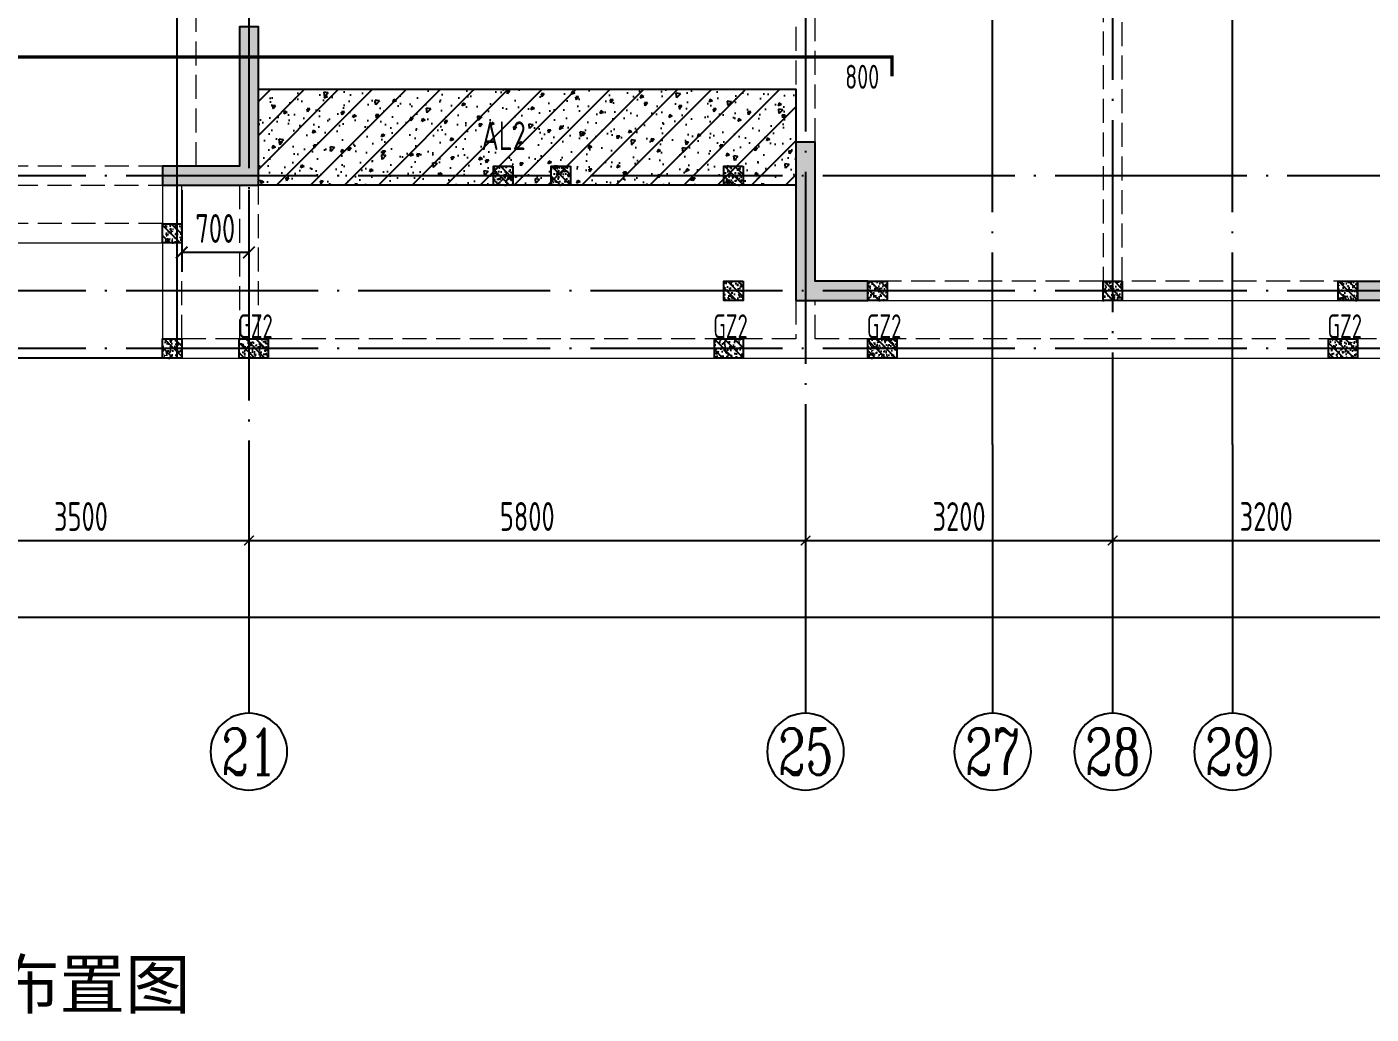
# Model space of a CAD drawing. Extents: x -655480 to 203344, y -294099 to 287156.
# Drawn here: x -164331 to -150324, y -152688 to -142405 of the extents above; entities that cross this region are included whole.
import ezdxf
from ezdxf.enums import TextEntityAlignment as Align

# ---------------------------------------------------------------- set-up
doc = ezdxf.new("R2010")
doc.units = 0
doc.header["$LTSCALE"] = 1000
for name, pattern in [('DASH', [0.35, 0.25, -0.1]), ('DASHED', [0.75, 0.5, -0.25]), ('DOTE', [2.42, 2, -0.2, 0.02, -0.2])]:
    doc.linetypes.add(name, pattern=pattern)
doc.layers.get('0').update_dxf_attribs({"linetype": 'CONTINUOUS'})
doc.layers.get('DEFPOINTS').update_dxf_attribs({"linetype": 'CONTINUOUS'})
for name, color, linetype in [('A-AXIS', 1, 'CONTINUOUS'), ('A-DOTE', 10, 'DOTE'), ('AXIS_NUM', 7, 'CONTINUOUS'), ('BEAM', 4, 'DASHED'), ('ROOF', 183, 'CONTINUOUS'), ('S-B板配筋', 6, 'CONTINUOUS'), ('S-B板配筋号', 7, 'CONTINUOUS'), ('S-L主梁线', 4, 'DASH'), ('S-Q墙填充', 252, 'CONTINUOUS'), ('S-Q墙实线', 6, 'CONTINUOUS'), ('S-Q墙标注', 3, 'CONTINUOUS'), ('S-Y一般标注', 3, 'CONTINUOUS'), ('S-文字', 7, 'CONTINUOUS'), ('S-构造柱', 212, 'CONTINUOUS'), ('S-构造柱编号', 130, 'CONTINUOUS'), ('TEXT', 2, 'CONTINUOUS'), ('水平筋标注', 7, 'CONTINUOUS')]:
    doc.layers.add(name, color=color, linetype=linetype)
doc.layers.add('配箍校核', color=34, linetype='CONTINUOUS', plot=False)
doc.styles.add('-宋体', font='', dxfattribs={"width": 0.7, "height": 300, "bigfont": '宋体.TTF'})
doc.styles.add('TSSD_Axis', font='complex.shx', dxfattribs={"width": 0.7, "bigfont": 'hztxt.shx'})
doc.styles.add('TSSD_DIMENSION', font='Tssdeng.shx', dxfattribs={"width": 0.7, "bigfont": 'tssdchn.shx'})
doc.styles.add('TSSD_REIN', font='tssdeng.shx', dxfattribs={"width": 0.7, "height": 300, "bigfont": 'tssdchn.shx'})
doc.styles.add('结构文字', font='zstxt.shx', dxfattribs={"width": 0.7, "bigfont": 'zshz.shx'})
doc.styles.get('-宋体').set_extended_font_data('SimSun')
doc.dimstyles.new('STRUCK', dxfattribs={"dimtxt": 400, "dimasz": 121, "dimexe": 200, "dimexo": 150, "dimgap": 115, "dimtad": 1, "dimdec": 0, "dimdsep": 46, "dimtxsty": '结构文字', "dimblk": 'ARCHTICK', "dimcen": 400, "dimclrd": 3, "dimclre": 3, "dimclrt": 7, "dimadec": 0, "dimazin": 0, "dimtfac": 1, "dimtdec": 0, "dimtix": 1, "dimtmove": 2, "dimatfit": 3, "dimldrblk": '_DIMX', "dimfxl": 1, "dimtolj": 1, "dimtzin": 0, "dimarcsym": 0})
doc.dimstyles.new('TSSD_100_100', dxfattribs={"dimtxt": 300, "dimasz": 100, "dimexe": 100, "dimexo": 250, "dimgap": 100, "dimtad": 1, "dimdec": 0, "dimzin": 0, "dimdsep": 46, "dimtxsty": 'TSSD_DIMENSION', "dimblk": 'ARCHTICK', "dimcen": 0, "dimdle": 100, "dimclrt": 7, "dimadec": 0, "dimazin": 0, "dimtfac": 1, "dimtdec": 0, "dimtix": 1, "dimtmove": 2, "dimatfit": 3, "dimldrblk": 'ARCHTICK', "dimfxl": 1, "dimtolj": 1, "dimtzin": 0, "dimarcsym": 0})

# ---------------------------------------------------------------- blocks, each defined once
blk = doc.blocks.new('ts_axno')
at = {"color": 0, "linetype": 'ByBlock', "lineweight": -2}
blk.add_circle((0, 0), 0.5, dxfattribs=at)
at = {"color": 0, "linetype": 'ByBlock', "lineweight": -2, "style": 'TSSD_Axis', "width": 0.7}
blk.add_attdef('A', text='', height=0.6, dxfattribs=at).set_placement((0, 0), align=Align.MIDDLE_CENTER)
blk = doc.blocks.new('_ArchTick')
at = {"color": 0, "linetype": 'ByBlock', "const_width": 0.15}
blk.add_lwpolyline([(-0.5, -0.5), (0.5, 0.5)], dxfattribs=at)
blk = doc.blocks.new('*D191')
at = {"layer": 'DEFPOINTS', "color": 0, "transparency": 16777216}
for p in [(33100, 3600), (38900, 3600), (38900, 2600)]:
    blk.add_point(p, dxfattribs=at)
at = {"layer": 'S-Y一般标注', "color": 0, "lineweight": -2, "transparency": 16777216}
for p, q in [((33100, 3350), (33100, 2500)), ((38900, 3350), (38900, 2500)), ((33000, 2600), (39000, 2600))]:
    blk.add_line(p, q, dxfattribs=at)
at = {"layer": 'S-Y一般标注', "color": 0, "lineweight": -2, "transparency": 16777216, "xscale": 100, "yscale": 100, "zscale": 100, "rotation": 180}
blk.add_blockref('_ArchTick', (33100, 2600), dxfattribs=at)
at = {"layer": 'S-Y一般标注', "color": 0, "lineweight": -2, "transparency": 16777216, "xscale": 100, "yscale": 100, "zscale": 100}
blk.add_blockref('_ArchTick', (38900, 2600), dxfattribs=at)
at = {"layer": 'S-Y一般标注', "color": 7, "transparency": 16777216, "insert": (36000, 2850), "char_height": 300, "attachment_point": 5, "style": 'TSSD_DIMENSION'}
blk.add_mtext('\\A1;5800', dxfattribs=at)
blk = doc.blocks.new('*D192')
at = {"layer": 'DEFPOINTS', "color": 0, "transparency": 16777216}
for p in [(42100, 3600), (45300, 3600), (45300, 2600)]:
    blk.add_point(p, dxfattribs=at)
at = {"layer": 'S-Y一般标注', "color": 0, "lineweight": -2, "transparency": 16777216}
for p, q in [((42100, 3350), (42100, 2500)), ((45300, 3350), (45300, 2500)), ((42000, 2600), (45400, 2600))]:
    blk.add_line(p, q, dxfattribs=at)
at = {"layer": 'S-Y一般标注', "color": 0, "lineweight": -2, "transparency": 16777216, "xscale": 100, "yscale": 100, "zscale": 100, "rotation": 180}
blk.add_blockref('_ArchTick', (42100, 2600), dxfattribs=at)
at = {"layer": 'S-Y一般标注', "color": 0, "lineweight": -2, "transparency": 16777216, "xscale": 100, "yscale": 100, "zscale": 100}
blk.add_blockref('_ArchTick', (45300, 2600), dxfattribs=at)
at = {"layer": 'S-Y一般标注', "color": 7, "transparency": 16777216, "insert": (43700, 2850), "char_height": 300, "attachment_point": 5, "style": 'TSSD_DIMENSION'}
blk.add_mtext('\\A1;3200', dxfattribs=at)
blk = doc.blocks.new('*D195')
at = {"layer": 'DEFPOINTS', "color": 0, "transparency": 16777216}
for p in [(4600, 3600), (54600, 3600), (54600, 1800)]:
    blk.add_point(p, dxfattribs=at)
at = {"layer": 'S-Y一般标注', "color": 0, "lineweight": -2, "transparency": 16777216}
for p, q in [((4600, 3350), (4600, 1700)), ((54600, 3350), (54600, 1700)), ((4500, 1800), (54700, 1800))]:
    blk.add_line(p, q, dxfattribs=at)
at = {"layer": 'S-Y一般标注', "color": 0, "lineweight": -2, "transparency": 16777216, "xscale": 100, "yscale": 100, "zscale": 100, "rotation": 180}
blk.add_blockref('_ArchTick', (4600, 1800), dxfattribs=at)
at = {"layer": 'S-Y一般标注', "color": 0, "lineweight": -2, "transparency": 16777216, "xscale": 100, "yscale": 100, "zscale": 100}
blk.add_blockref('_ArchTick', (54600, 1800), dxfattribs=at)
at = {"layer": 'S-Y一般标注', "color": 7, "transparency": 16777216, "insert": (29600, 2050), "char_height": 300, "attachment_point": 5, "style": 'TSSD_DIMENSION'}
blk.add_mtext('\\A1;50000', dxfattribs=at)
blk = doc.blocks.new('*D198')
at = {"layer": 'DEFPOINTS', "color": 0, "transparency": 16777216}
for p in [(29600, 3600), (33100, 3600), (33100, 2600)]:
    blk.add_point(p, dxfattribs=at)
at = {"layer": 'S-Y一般标注', "color": 0, "lineweight": -2, "transparency": 16777216}
for p, q in [((29600, 3350), (29600, 2500)), ((33100, 3350), (33100, 2500)), ((29500, 2600), (33200, 2600))]:
    blk.add_line(p, q, dxfattribs=at)
at = {"layer": 'S-Y一般标注', "color": 0, "lineweight": -2, "transparency": 16777216, "xscale": 100, "yscale": 100, "zscale": 100, "rotation": 180}
blk.add_blockref('_ArchTick', (29600, 2600), dxfattribs=at)
at = {"layer": 'S-Y一般标注', "color": 0, "lineweight": -2, "transparency": 16777216, "xscale": 100, "yscale": 100, "zscale": 100}
blk.add_blockref('_ArchTick', (33100, 2600), dxfattribs=at)
at = {"layer": 'S-Y一般标注', "color": 7, "transparency": 16777216, "insert": (31350, 2850), "char_height": 300, "attachment_point": 5, "style": 'TSSD_DIMENSION'}
blk.add_mtext('\\A1;3500', dxfattribs=at)
blk = doc.blocks.new('*D199')
at = {"layer": 'DEFPOINTS', "color": 0, "transparency": 16777216}
for p in [(38900, 3600), (42100, 3600), (42100, 2600)]:
    blk.add_point(p, dxfattribs=at)
at = {"layer": 'S-Y一般标注', "color": 0, "lineweight": -2, "transparency": 16777216}
for p, q in [((38900, 3350), (38900, 2500)), ((42100, 3350), (42100, 2500)), ((38800, 2600), (42200, 2600))]:
    blk.add_line(p, q, dxfattribs=at)
at = {"layer": 'S-Y一般标注', "color": 0, "lineweight": -2, "transparency": 16777216, "xscale": 100, "yscale": 100, "zscale": 100, "rotation": 180}
blk.add_blockref('_ArchTick', (38900, 2600), dxfattribs=at)
at = {"layer": 'S-Y一般标注', "color": 0, "lineweight": -2, "transparency": 16777216, "xscale": 100, "yscale": 100, "zscale": 100}
blk.add_blockref('_ArchTick', (42100, 2600), dxfattribs=at)
at = {"layer": 'S-Y一般标注', "color": 7, "transparency": 16777216, "insert": (40500, 2850), "char_height": 300, "attachment_point": 5, "style": 'TSSD_DIMENSION'}
blk.add_mtext('\\A1;3200', dxfattribs=at)
blk = doc.blocks.new('20210807.15312078')
at = {"layer": 'S-Q墙填充'}
h = blk.add_hatch(color=252, dxfattribs=at)
h.dxf.hatch_style = 1
h.paths.add_polyline_path([(88716, 58840), (88616, 58840), (88616, 58640), (88716, 58640), (89616, 58640), (89616, 60290), (89416, 60290), (89416, 58840)])
h = blk.add_hatch(color=252, dxfattribs=at)
h.dxf.hatch_style = 1
h.paths.add_polyline_path([(95216, 57440), (95966, 57440), (95966, 57640), (95416, 57640), (95416, 59090), (95216, 59090)])
h = blk.add_hatch(color=252, dxfattribs=at)
h.dxf.hatch_style = 1
h.paths.add_polyline_path([(101816, 57440), (101066, 57440), (101066, 57640), (101616, 57640), (101616, 58740), (101616, 59090), (101816, 59090), (101816, 58740)])
at = {"layer": 'S-L主梁线', "linetype": 'DASH', "lineweight": 18}
for p, q in [((98416, 61640), (98416, 57640)), ((98616, 57640), (98616, 61640)), ((95216, 60640), (95216, 59090)), ((95416, 59090), (95416, 60640)), ((88616, 58840), (86116, 58840)), ((86016, 58640), (88616, 58640)), ((88816, 57040), (88816, 58640)), ((89416, 58640), (89416, 57040)), ((89616, 57040), (89616, 58640)), ((88616, 58240), (83416, 58240)), ((98416, 57640), (95966, 57640)), ((101066, 57640), (98616, 57640)), ((95216, 57440), (95216, 57040)), ((95416, 57040), (95416, 57440)), ((89416, 57040), (88816, 57040)), ((95216, 57040), (89616, 57040)), ((101616, 57040), (95416, 57040))]:
    blk.add_line(p, q, dxfattribs=at)
at = {"layer": 'S-L主梁线', "linetype": 'ByBlock', "lineweight": 18}
for p, q in [((88616, 58640), (88616, 56840)), ((83416, 58040), (88616, 58040)), ((95966, 57440), (98516, 57440)), ((98516, 57440), (101066, 57440)), ((88616, 56840), (89516, 56840)), ((89516, 56840), (107516, 56840))]:
    blk.add_line(p, q, dxfattribs=at)
at = {"layer": 'S-L主梁线', "linetype": 'DASH', "lineweight": 18}
for points in [[(88766, 58839), (88766, 63139)], [(88966, 58839), (88966, 63139)]]:
    blk.add_lwpolyline(points, dxfattribs=at)
at = {"layer": 'S-Q墙实线'}
for points in [[(88716, 58840), (88616, 58840), (88616, 58640), (88716, 58640), (89616, 58640), (89616, 60290), (89416, 60290), (89416, 58840)], [(95216, 57440), (95966, 57440), (95966, 57640), (95416, 57640), (95416, 59090), (95216, 59090)], [(101816, 57440), (101066, 57440), (101066, 57640), (101616, 57640), (101616, 58740), (101616, 59090), (101816, 59090), (101816, 58740)]]:
    blk.add_lwpolyline(points, close=True, dxfattribs=at)
blk = doc.blocks.new('20210730.02141516')
at = {"layer": 'S-构造柱'}
h = blk.add_hatch(dxfattribs=at)
h.set_pattern_fill('ARMORED', color=256, scale=15, angle=-90, style=0)
h.set_pattern_definition([(320, (-154189.41, 3278673.45), (-9.4128202, -107.5890274), [11.25, -123.75]), (265, (-154189.41, 3278673.45), (112.82882, 20.8127), [9, -99]), (10.4514, (-154190.19, 3278664.49), (103.4159313, -86.7764073), [9.5610285, -105.1713168]), (316.1842, (-154159.41, 3278673.45), (-24.827852, -160.0861573), [16.875, -185.625]), (6.6356, (-154161.48, 3278660.11), (146.117681, -140.199406), [14.341543, -157.75695]), (261.1842, (-154159.41, 3278673.45), (146.11779, -140.199292), [13.5, -148.5]), (291, (-154166.91, 3278658.45), (-60.3928336, -89.5360578), [11.25, -123.75]), (236, (-154166.91, 3278658.45), (108.7725068, -36.4972998), [9, -99]), (341.4514, (-154171.94, 3278650.99), (48.3795745, -126.0333943), [9.5610285, -105.1713168]), (307.5, (-154189.41, 3278673.454), (49.93407807, -1.8239783), [0, -97.8, 0, -100.5, 0, -99.375]), (277.5, (-154189.41, 3278673.454), (59.1617568, -39.4604306), [0, -57.3, 0, -95.55, 0, -37.875]), (237.5, (-154189.41, 3278706.904), (-3.38323076, -80.07336543), [0, -37.5, 0, -117, 0, -155.25]), (227.5, (-154189.41, 3278721.904), (15.0157473, -87.4779254), [0, -48.75, 0, -77.7, 0, -110.25]), (315, (-154189.41, 3278673.454), (53.0330086, 53.0330086), [])])
h.paths.add_polyline_path([(200, 200), (200, 0), (0, 0), (0, 200)])
blk.add_lwpolyline([(200, 200), (200, 0), (0, 0), (0, 200)], close=True, dxfattribs=at)
blk = doc.blocks.new('20210809.18224761')
at = {"layer": 'S-构造柱'}
h = blk.add_hatch(dxfattribs=at)
h.set_pattern_fill('ARMORED', color=256, scale=15, angle=-90, style=0)
h.set_pattern_definition([(320, (-154189.41, 3278673.45), (-9.4128202, -107.5890274), [11.25, -123.75]), (265, (-154189.41, 3278673.45), (112.82882, 20.8127), [9, -99]), (10.4514, (-154190.19, 3278664.49), (103.4159313, -86.7764073), [9.5610285, -105.1713168]), (316.1842, (-154159.41, 3278673.45), (-24.827852, -160.0861573), [16.875, -185.625]), (6.6356, (-154161.48, 3278660.11), (146.117681, -140.199406), [14.341543, -157.75695]), (261.1842, (-154159.41, 3278673.45), (146.11779, -140.199292), [13.5, -148.5]), (291, (-154166.91, 3278658.45), (-60.3928336, -89.5360578), [11.25, -123.75]), (236, (-154166.91, 3278658.45), (108.7725068, -36.4972998), [9, -99]), (341.4514, (-154171.94, 3278650.99), (48.3795745, -126.0333943), [9.5610285, -105.1713168]), (307.5, (-154189.41, 3278673.454), (49.93407807, -1.8239783), [0, -97.8, 0, -100.5, 0, -99.375]), (277.5, (-154189.41, 3278673.454), (59.1617568, -39.4604306), [0, -57.3, 0, -95.55, 0, -37.875]), (237.5, (-154189.41, 3278706.904), (-3.38323076, -80.07336543), [0, -37.5, 0, -117, 0, -155.25]), (227.5, (-154189.41, 3278721.904), (15.0157473, -87.4779254), [0, -48.75, 0, -77.7, 0, -110.25]), (315, (-154189.41, 3278673.454), (53.0330086, 53.0330086), [])])
h.paths.add_polyline_path([(300, 200), (300, 0), (0, 0), (0, 200)])
blk.add_lwpolyline([(300, 200), (300, 0), (0, 0), (0, 200)], close=True, dxfattribs=at)
blk = doc.blocks.new('20210809.18235135')
at = {"layer": '配箍校核'}
blk.add_blockref('20210809.18224761', (12, 0), dxfattribs=at)
at = {"layer": 'S-构造柱编号', "color": 2, "linetype": 'ByBlock', "style": 'TSSD_REIN', "width": 0.65}
blk.add_text('GZ2', height=250, dxfattribs=at).set_placement((0, 206, 0))
blk = doc.blocks.new('*D417')
at = {"layer": 'DEFPOINTS', "color": 0, "transparency": 16777216}
for p in [(-186959, 202189), (-186259, 202189), (-186959, 201389)]:
    blk.add_point(p, dxfattribs=at)
at = {"layer": 'S-Q墙标注', "color": 3, "lineweight": -2, "transparency": 16777216}
for p, q in [((-186959, 202039), (-186959, 201189)), ((-186259, 202039), (-186259, 201189)), ((-186259, 201389), (-186959, 201389))]:
    blk.add_line(p, q, dxfattribs=at)
at = {"layer": 'S-Q墙标注', "color": 3, "lineweight": -2, "transparency": 16777216, "xscale": 121, "yscale": 121, "zscale": 121, "rotation": 180}
blk.add_blockref('_ArchTick', (-186959, 201389), dxfattribs=at)
at = {"layer": 'S-Q墙标注', "color": 3, "lineweight": -2, "transparency": 16777216, "xscale": 121, "yscale": 121, "zscale": 121}
blk.add_blockref('_ArchTick', (-186259, 201389), dxfattribs=at)
at = {"layer": 'S-Q墙标注', "color": 7, "transparency": 16777216, "insert": (-186609, 201639), "char_height": 300, "attachment_point": 5, "style": 'TSSD_REIN'}
blk.add_mtext('\\A1;700', dxfattribs=at)
blk = doc.blocks.new('_DIMX')
blk.add_line((-150, 0), (150, 0))
at = {"const_width": 50}
blk.add_lwpolyline([(-70, -70), (70, 70)], dxfattribs=at)
blk = doc.blocks.new('20210726.16395156')
at = {"layer": 'A-AXIS'}
for p, q in [((33100, 3600), (33100, 800)), ((38900, 3600.1), (38900, 800.1)), ((40850, 3600.2), (40850, 800.2)), ((42100, 3600), (42100, 800)), ((43350, 3600.3), (43350, 800.3))]:
    blk.add_line(p, q, dxfattribs=at)
at = {"layer": 'A-DOTE'}
for p, q in [((38900.2, 13700), (38900, 3600)), ((40850, 3600.2), (40850, 11500)), ((43350, 3600.2), (43350, 11500)), ((33100, 10900), (33100, 3600)), ((42100, 9400), (42100, 3600)), ((55600, 6400), (3600, 6400)), ((55600, 5200), (3600, 5200)), ((55600, 4600), (3600, 4600))]:
    blk.add_line(p, q, dxfattribs=at)
at = {"layer": 'A-AXIS'}
ref = blk.add_blockref('ts_axno', (33100, 400), dxfattribs=dict(at, xscale=-800, yscale=800, zscale=800, rotation=180))
ref.add_attrib('13', '21', dxfattribs={"layer": 'AXIS_NUM', "height": 480, "style": 'TSSD_Axis', "width": 0.7}).set_placement((33100, 400), align=Align.MIDDLE_CENTER)
ref = blk.add_blockref('ts_axno', (38900, 400.1), dxfattribs=dict(at, xscale=-800, yscale=800, zscale=800, rotation=180))
ref.add_attrib('17', '25', dxfattribs={"layer": 'AXIS_NUM', "height": 480, "style": 'TSSD_Axis', "width": 0.7}).set_placement((38900, 400.1), align=Align.MIDDLE_CENTER)
ref = blk.add_blockref('ts_axno', (40850, 400.2), dxfattribs=dict(at, xscale=-800, yscale=800, zscale=800, rotation=180))
ref.add_attrib('5', '27', dxfattribs={"layer": 'AXIS_NUM', "height": 480, "style": 'TSSD_Axis', "width": 0.7}).set_placement((40850, 400.2), align=Align.MIDDLE_CENTER)
ref = blk.add_blockref('ts_axno', (42100, 400), dxfattribs=dict(at, xscale=-800, yscale=800, zscale=800, rotation=180))
ref.add_attrib('19', '28', dxfattribs={"layer": 'AXIS_NUM', "height": 480, "style": 'TSSD_Axis', "width": 0.7}).set_placement((42100, 400), align=Align.MIDDLE_CENTER)
ref = blk.add_blockref('ts_axno', (43350, 400.3), dxfattribs=dict(at, xscale=-800, yscale=800, zscale=800, rotation=180))
ref.add_attrib('5', '29', dxfattribs={"layer": 'AXIS_NUM', "height": 480, "style": 'TSSD_Axis', "width": 0.7}).set_placement((43350, 400.3), align=Align.MIDDLE_CENTER)
at = {"layer": 'S-Y一般标注'}
for base, p1, p2, picture, middle in [((54600, 1800), (4600, 3600), (54600, 3600), '*D195', (29600, 2050)), ((33100, 2600), (29600, 3600), (33100, 3600), '*D198', (31350, 2850)), ((38900, 2600.1), (33100, 3600), (38900, 3600.1), '*D191', (36000, 2850.1)), ((42100, 2600.1), (38900, 3600.1), (42100, 3600.1), '*D199', (40500, 2850.1)), ((45300, 2600.1), (42100, 3600.1), (45300, 3600.1), '*D192', (43700, 2850.1))]:
    dim = blk.add_linear_dim(base=base, p1=p1, p2=p2, dimstyle='TSSD_100_100', dxfattribs=at)
    dim.commit()
    dim.dimension.update_dxf_attribs({"geometry": picture, "text_midpoint": middle})
blk = doc.blocks.new('20210810.19131159')
at = {"layer": 'S-Q墙标注'}
dim = blk.add_linear_dim(base=(115507.3, 54473.8), p1=(116207.3, 55273.8), p2=(115507.3, 55273.8), angle=180, dimstyle='STRUCK', override={"dimtxt": 300, "dimgap": 100, "dimtxsty": 'TSSD_REIN'}, dxfattribs=at)
dim.commit()
dim.dimension.update_dxf_attribs({"geometry": '*D417', "text_midpoint": (115857.3, 54723.8), "insert": (302465.9, -146915)})

msp = doc.modelspace()

# ---------------------------------------------------------------- hatches: boundary and pattern name
at = {"layer": 'BEAM', "linetype": 'ByBlock'}
h = msp.add_hatch(dxfattribs=at)
h.set_pattern_fill('ARMORED', color=252, scale=50, angle=180, style=0)
h.set_pattern_definition([(230, (-379588.98, 1770366.53), (-358.63009, 31.376067), [37.5, -412.5]), (175, (-379588.98, 1770366.53), (69.37567, -376.09607), [30, -330]), (280.4514, (-379618.86, 1770369.14), (-289.25469, -344.71977), [31.870095, -350.571056]), (226.1842, (-379589, 1770266.53), (-533.62052, 82.75951), [56.25, -618.75]), (276.6356, (-379633.45, 1770273.4), (-467.33135, -487.05894), [47.80514, -525.8565]), (171.1842, (-379589, 1770266.5), (-467.33097, -487.0593), [45, -495]), (201, (-379638.98, 1770291.53), (-298.453526, 201.309445), [37.5, -412.5]), (146, (-379638.98, 1770291.53), (-121.657666, -362.57502), [30, -330]), (251.4514, (-379663.85, 1770308.3), (-420.111314, -161.26525), [31.870095, -350.571056]), (217.5, (-379588.98, 1770366.53), (-6.079928, -166.446927), [0, -326, 0, -335, 0, -331.25]), (187.5, (-379588.98, 1770366.53), (-131.534769, -197.205856), [0, -191, 0, -318.5, 0, -126.25]), (147.5, (-379477.48, 1770366.53), (-266.911218, 11.277436), [0, -125, 0, -390, 0, -517.5]), (137.5, (-379427.48, 1770366.53), (-291.593085, -50.05249), [0, -162.5, 0, -259, 0, -367.5]), (225, (-379588.98, 1770366.53), (176.776695, -176.776695), [])])
h.paths.add_polyline_path([(-156317.84, -144054.78), (-161917.85, -144054.78), (-161917.85, -143054.78), (-156317.84, -143054.78)])

# ---------------------------------------------------------------- linework, layer by layer
msp.add_lwpolyline([(-156317.84, -144054.78), (-161917.85, -144054.78), (-161917.85, -143054.78), (-156317.84, -143054.78)], close=True, dxfattribs=at)
at = {"layer": 'S-B板配筋', "lineweight": 35, "const_width": 35}
msp.add_lwpolyline([(-175717.87, -142919.53), (-175717.87, -142719.53), (-155317.87, -142719.52), (-155317.87, -142919.52)], dxfattribs=at)
at = {"layer": '水平筋标注'}
msp.add_lwpolyline([(-170117.86, -136554.75), (-160917.86, -136554.75), (-160917.86, -139354.75), (-162767.87, -139354.75), (-162767.87, -145854.58), (-168267.85, -145854.75), (-168267.85, -139354.75), (-170117.86, -139354.75), (-170117.87, -136554.75), (-168616.97, -136554.75)], dxfattribs=at)

# ---------------------------------------------------------------- block references
at = {"layer": 'A-DOTE'}
msp.add_blockref('20210726.16395156', (-195117.86, -150354.8), dxfattribs=at)
at = {"layer": 'ROOF'}
for p in [(-159467.87, -144054.75), (-158867.97, -144054.75), (-157067.97, -144054.75), (-155567.83, -145254.76), (-150667.83, -145254.76)]:
    msp.add_blockref('20210730.02141516', p, dxfattribs=at)
at = {"layer": 'ROOF', "rotation": 359.9999999538236}
for p in [(-162917.87, -144654.75), (-157067.87, -145254.75), (-153117.87, -145254.76), (-162917.87, -145854.76)]:
    msp.add_blockref('20210730.02141516', p, dxfattribs=at)
at = {"layer": 'S-Q墙填充'}
msp.add_blockref('20210807.15312078', (-251533.5, -202694.31), dxfattribs=at)
at = {"layer": 'S-Q墙标注'}
msp.add_blockref('20210810.19131159', (-278225.18, -199228.56), dxfattribs=at)
at = {"layer": '配箍校核'}
for p in [(-162129.82, -145854.75), (-157179.82, -145854.75), (-155579.36, -145854.75), (-150779.82, -145854.75)]:
    msp.add_blockref('20210809.18235135', p, dxfattribs=at)

# ---------------------------------------------------------------- texts
at = {"layer": 'S-B板配筋号', "style": 'TSSD_REIN', "width": 0.7}
msp.add_text('800', height=250, dxfattribs=at).set_placement((-155627.73, -142799.52), align=Align.TOP_CENTER)
at = {"layer": 'S-文字', "style": '-宋体'}
msp.add_text('九层结构平面布置图', height=500, dxfattribs=at).set_placement((-168763.92, -152627.48))
at = {"layer": 'TEXT', "color": 1, "style": 'TSSD_REIN', "width": 0.7}
msp.add_text('AL2', height=300, dxfattribs=at).set_placement((-159133.12, -143688.66, 0), align=Align.RIGHT)

doc.saveas('drawing.dxf')
